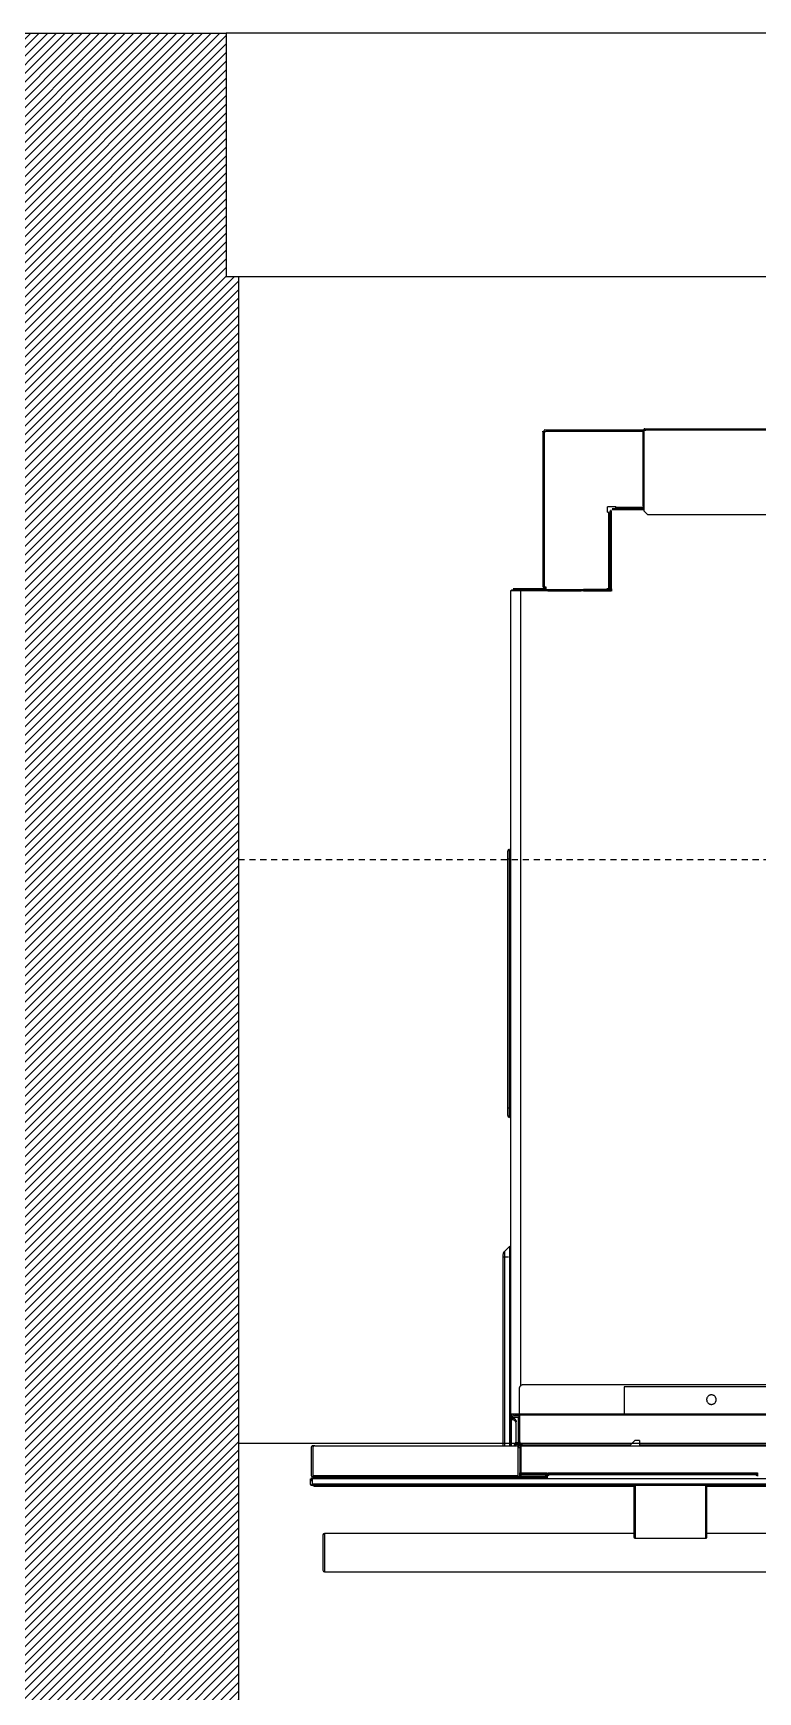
# Model space of a CAD drawing. Header units: inches. Extents: x -1 to 4116, y -71 to 1384.
# Drawn here: x 972.09 to 987, y 648.51 to 682.62 of the extents above; entities that cross this region are included whole.
import ezdxf

# ---------------------------------------------------------------- set-up
doc = ezdxf.new("R2010")
doc.units = ezdxf.units.IN
doc.header["$MEASUREMENT"] = 0
doc.linetypes.add('HIDDEN2', pattern=[0.1875, 0.125, -0.0625])
for name, color, linetype in [('A-APPL-NEWW', 1, 'Continuous'), ('A-CASE-NEW', 2, 'Continuous'), ('A-CASE-OVER', 1, 'HIDDEN2'), ('A-WALL-EXIST', 4, 'Continuous'), ('A-WALL-HTCH-F', 252, 'Continuous'), ('A-WALL-NEW', 4, 'Continuous')]:
    doc.layers.add(name, color=color, linetype=linetype)

# ---------------------------------------------------------------- blocks, each defined once
blk = doc.blocks.new('30in Wolf Speed Convection Oven')
for p, q in [((4.76, 20.85), (4.76, 20.862)), ((4.76, 20.85), (4.76, 17.661)), ((4.783, 20.85), (4.783, 20.862)), ((4.787, 20.85), (4.787, 17.661)), ((4.823, 20.85), (4.787, 20.85)), ((4.807, 20.85), (4.807, 20.862)), ((4.823, 20.89), (6.839, 20.89)), ((4.823, 20.89), (4.823, 20.862)), ((4.823, 20.862), (4.823, 20.85)), ((4.823, 20.862), (6.815, 20.862)), ((6.815, 20.874), (6.815, 19.331)), ((6.839, 20.874), (6.815, 20.874)), ((6.839, 20.874), (6.839, 20.89)), ((6.839, 20.874), (6.839, 19.331)), ((6.878, 20.874), (6.839, 20.874)), ((6.862, 20.913), (6.878, 20.913)), ((6.862, 20.874), (6.862, 20.89)), ((6.862, 20.89), (6.878, 20.89)), ((6.878, 20.913), (9.909, 20.913)), ((6.878, 20.913), (6.878, 20.89)), ((6.878, 20.89), (9.909, 20.89)), ((6.878, 20.89), (6.878, 20.874)), ((6.091, 19.209), (6.091, 19.295)), ((6.11, 19.315), (6.248, 19.315)), ((6.122, 19.189), (6.11, 19.189)), ((6.122, 17.622), (6.122, 19.189)), ((6.126, 19.189), (6.126, 18.913)), ((6.142, 19.22), (6.142, 17.61)), ((6.165, 19.22), (6.142, 19.22)), ((6.165, 19.22), (6.165, 19.244)), ((6.165, 19.22), (6.165, 17.61)), ((6.839, 19.268), (6.189, 19.268)), ((6.839, 19.244), (6.189, 19.244)), ((6.445, 19.291), (6.248, 19.291)), ((6.268, 19.291), (6.268, 19.295)), ((6.268, 19.295), (6.827, 19.295)), ((6.815, 19.291), (6.445, 19.291)), ((6.445, 19.291), (6.445, 19.268)), ((6.445, 19.268), (6.815, 19.268)), ((6.815, 19.331), (6.839, 19.331)), ((6.839, 19.331), (6.839, 19.228)), ((6.839, 19.228), (6.917, 19.15)), ((6.917, 19.15), (9.87, 19.15)), ((6.122, 18.992), (6.142, 18.992)), ((6.126, 18.913), (6.126, 17.701)), ((6.142, 18.913), (6.126, 18.913)), ((4.098, 17.579), (4.098, 0.654)), ((4.118, 17.598), (4.319, 17.598)), ((4.118, 17.598), (4.118, 17.579)), ((4.232, 17.622), (4.154, 17.622)), ((4.78, 17.622), (4.232, 17.622)), ((4.232, 17.622), (4.232, 17.598)), ((6.189, 17.579), (4.299, 17.579)), ((4.299, 17.579), (4.299, 1.228)), ((6.189, 17.598), (4.319, 17.598)), ((4.669, 17.622), (4.669, 17.622)), ((4.76, 17.661), (4.787, 17.661)), ((4.783, 17.626), (4.783, 17.661)), ((4.787, 17.661), (4.823, 17.661)), ((4.807, 17.626), (4.807, 17.661)), ((4.823, 17.661), (4.823, 17.622)), ((4.823, 17.598), (4.823, 17.622)), ((4.823, 17.622), (4.862, 17.583)), ((4.862, 17.583), (5.551, 17.583)), ((5.551, 17.579), (5.551, 17.598)), ((5.717, 17.606), (5.598, 17.606)), ((5.598, 17.583), (5.717, 17.583)), ((5.717, 17.583), (5.717, 17.606)), ((6.136, 17.606), (5.717, 17.606)), ((5.717, 17.583), (6.165, 17.583)), ((6.067, 17.606), (6.083, 17.622)), ((6.142, 17.618), (6.079, 17.618)), ((6.083, 17.622), (6.122, 17.622)), ((6.126, 17.701), (6.126, 17.622)), ((6.126, 17.701), (6.142, 17.701)), ((6.189, 17.61), (6.165, 17.61)), ((4.039, 12.067), (4.039, 12.224)), ((4.039, 6.949), (4.039, 12.067)), ((4.039, 12.067), (4.079, 12.067)), ((4.079, 12.067), (4.079, 12.264)), ((4.079, 6.949), (4.079, 12.067)), ((4.039, 6.949), (4.079, 6.949)), ((4.039, 6.791), (4.039, 6.949)), ((4.079, 6.752), (4.079, 6.949)), ((3.97, 3.994), (4.081, 4.105)), ((4.081, 3.878), (4.081, 4.105)), ((3.97, 3.878), (3.941, 3.878)), ((3.941, 3.878), (3.941, 0)), ((3.97, 3.994), (3.97, 3.878)), ((3.97, 3.878), (3.97, 0)), ((4.053, 3.878), (3.97, 3.878)), ((4.081, 0), (4.081, 3.878)), ((4.283, 0.65), (4.283, 1.181)), ((4.362, 1.26), (25.484, 1.26)), ((23.362, 1.213), (6.433, 1.213)), ((6.433, 1.213), (6.433, 0.65)), ((4.098, 0.654), (4.098, 0.535)), ((4.098, 0), (4.098, 0.535)), ((4.118, 0.625), (4.118, 0.535)), ((4.118, 0.571), (4.134, 0.571)), ((4.118, 0), (4.118, 0.535)), ((4.126, 0.622), (4.126, 0.654)), ((4.157, 0.622), (4.157, 0.654)), ((4.157, 0.622), (4.256, 0.622)), ((4.157, 0.591), (4.256, 0.591)), ((4.213, 0.063), (4.213, 0.457)), ((4.256, 0.591), (4.256, 0.551)), ((4.283, 0.591), (4.256, 0.591)), ((4.256, 0.551), (4.256, 0.039)), ((4.283, 0.551), (4.256, 0.551)), ((4.264, 0.512), (4.264, 0.138)), ((4.283, 0.512), (4.264, 0.512)), ((4.283, 0.63), (4.283, 0.65)), ((25.563, 0.65), (4.283, 0.65)), ((25.563, 0.63), (4.283, 0.63)), ((4.283, 0.63), (4.283, 0.512)), ((4.283, 0.512), (4.283, 0.138)), ((0.071, 0), (0.031, 0)), ((0.071, 0), (4.217, 0)), ((4.173, 0.024), (4.173, 0)), ((4.193, 0.024), (4.173, 0.024)), ((4.256, 0.063), (4.193, 0.063)), ((4.193, 0.063), (4.193, 0.024)), ((4.291, 0.024), (4.193, 0.024)), ((4.193, 0.024), (4.193, 0)), ((4.256, 0.039), (4.287, 0.039)), ((4.264, 0.138), (4.283, 0.138)), ((4.283, 0.138), (4.283, 0.098)), ((4.287, 0.039), (4.287, 0.078)), ((4.291, 0.012), (4.291, 0.065)), ((4.291, -0.008), (4.291, 0.012)), ((4.291, 0.012), (4.35, 0.012)), ((4.331, 0.012), (4.331, 0.027)), ((4.35, 0.012), (4.35, -0.008)), ((4.362, 0.02), (6.563, 0.02)), ((4.409, -0.008), (4.409, 0.02)), ((6.654, 0.11), (6.555, 0.012)), ((6.555, 0.012), (6.555, -0.008)), ((6.752, 0.11), (6.654, 0.11)), ((6.752, 0.11), (6.752, -0.008)), ((6.752, 0.02), (23.091, 0.02)), ((0, -0.031), (0, -0.614)), ((0.031, -0.039), (0.031, -0.614)), ((4.256, -0.614), (4.256, -0.039)), ((4.287, -0.039), (4.256, -0.039)), ((4.287, -0.039), (4.287, -0.614)), ((4.291, -0.008), (4.291, -0.555)), ((4.311, -0.008), (4.291, -0.008)), ((4.311, -0.008), (4.311, -0.555)), ((25.531, -0.008), (4.311, -0.008)), ((-0.016, -0.787), (-0.016, -0.681)), ((-0.016, -0.681), (0.016, -0.734)), ((0.016, -0.681), (0.016, -0.787)), ((29.827, -0.681), (0.016, -0.681)), ((0.028, -0.665), (0.028, -0.681)), ((0.146, -0.665), (0.028, -0.665)), ((0.03, -0.657), (0.146, -0.657)), ((0.031, -0.614), (0.031, -0.646)), ((0.031, -0.614), (4.256, -0.614)), ((4.256, -0.646), (0.031, -0.646)), ((0.146, -0.646), (0.146, -0.665)), ((0.146, -0.665), (4.791, -0.665)), ((0.146, -0.665), (0.146, -0.681)), ((4.256, -0.646), (4.256, -0.614)), ((4.791, -0.646), (4.256, -0.646)), ((4.285, -0.626), (4.291, -0.626)), ((4.291, -0.555), (4.311, -0.555)), ((4.291, -0.626), (4.291, -0.594)), ((4.311, -0.555), (4.311, -0.575)), ((4.311, -0.555), (4.843, -0.555)), ((4.311, -0.575), (4.823, -0.575)), ((4.311, -0.594), (4.311, -0.626)), ((4.823, -0.594), (4.311, -0.594)), ((4.311, -0.626), (4.85, -0.626)), ((4.791, -0.665), (4.791, -0.646)), ((4.791, -0.657), (4.85, -0.657)), ((4.831, -0.665), (4.791, -0.665)), ((4.791, -0.681), (4.791, -0.665)), ((4.813, -0.575), (4.813, -0.594)), ((4.813, -0.626), (4.813, -0.638)), ((4.85, -0.638), (4.813, -0.638)), ((4.843, -0.555), (4.823, -0.575)), ((4.823, -0.575), (4.823, -0.598)), ((4.823, -0.598), (4.843, -0.598)), ((4.831, -0.681), (4.831, -0.665)), ((4.85, -0.677), (4.831, -0.677)), ((4.843, -0.555), (4.843, -0.598)), ((4.843, -0.598), (4.862, -0.598)), ((4.862, -0.618), (4.843, -0.618)), ((4.85, -0.626), (4.85, -0.681)), ((4.862, -0.555), (9.173, -0.555)), ((4.862, -0.598), (4.862, -0.555)), ((4.882, -0.575), (9.154, -0.575)), ((4.882, -0.594), (4.882, -0.598)), ((9.154, -0.594), (4.882, -0.594)), ((4.892, -0.575), (4.892, -0.594)), ((4.902, -0.594), (4.902, -0.575)), ((4.98, -0.575), (4.98, -0.594)), ((5.65, -0.575), (5.65, -0.58)), ((5.65, -0.58), (5.65, -0.594)), ((5.738, -0.575), (5.738, -0.594)), ((5.817, -0.575), (5.817, -0.594)), ((9.173, -0.555), (9.154, -0.575)), ((9.154, -0.575), (9.154, -0.598)), ((9.154, -0.598), (9.173, -0.598)), ((9.173, -0.555), (9.173, -0.598)), ((9.173, -0.598), (9.193, -0.598)), ((9.193, -0.618), (9.173, -0.618)), ((29.827, -0.787), (0.016, -0.787)), ((29.827, -0.819), (0.016, -0.819)), ((0.059, -0.827), (6.636, -0.827)), ((6.636, -0.819), (6.636, -1.879)), ((6.659, -0.819), (6.659, -1.898)), ((8.112, -1.898), (8.112, -0.819)), ((8.136, -1.879), (8.136, -0.819)), ((8.136, -0.827), (13.204, -0.827)), ((0.24, -1.833), (0.24, -2.561)), ((6.636, -1.803), (0.27, -1.803)), ((0.27, -1.803), (0.27, -2.591)), ((6.659, -1.898), (8.112, -1.898)), ((21.715, -1.803), (8.136, -1.803)), ((0.27, -2.591), (29.58, -2.591))]:
    blk.add_line(p, q)
for centre, radius, start, end in [((4.079, 12.224), 0.0394, 90, 180), ((4.079, 6.791), 0.0394, 180, 270), ((4.039, 3.924), 0.0984, 135, 180), ((0.031, -0.614), 0.0315, 180, 270), ((4.811, -0.665), 0.0197, 0, 90), ((0.059, -0.767), 0.06, 239.5947, 270), ((0.27, -1.833), 0.0299, 90, 179.9999), ((0.27, -2.561), 0.0299, 180.0001, 270)]:
    blk.add_arc(centre, radius, start, end)
for points, knots in [([(4.787, 20.85), (4.78, 20.85), (4.773, 20.85), (4.763, 20.85), (4.76, 20.85), (4.76, 20.85)], [0, 0, 0, 0, 0.5, 0.5, 1, 1, 1, 1]), ([(4.811, 20.89), (4.81, 20.89), (4.808, 20.89), (4.804, 20.889), (4.8, 20.888), (4.796, 20.885), (4.791, 20.882), (4.788, 20.877), (4.785, 20.873), (4.784, 20.867), (4.784, 20.864), (4.783, 20.862)], [0, 0, 0, 0, 0.0801585, 0.159784, 0.2401538, 0.3698801, 0.5000943, 0.6298208, 0.7600352, 0.8798987, 1, 1, 1, 1]), ([(4.807, 20.862), (4.807, 20.863), (4.807, 20.863), (4.808, 20.864), (4.808, 20.865), (4.809, 20.866), (4.811, 20.866), (4.811, 20.866)], [0, 0, 0, 0, 0.167535, 0.330448, 0.500633, 0.74883, 1, 1, 1, 1]), ([(6.862, 20.913), (6.861, 20.913), (6.859, 20.913), (6.856, 20.913), (6.853, 20.912), (6.849, 20.91), (6.845, 20.907), (6.842, 20.903), (6.84, 20.899), (6.839, 20.894), (6.839, 20.891), (6.839, 20.89)], [0, 0, 0, 0, 0.0801404, 0.1597659, 0.240153, 0.3698387, 0.5000935, 0.6297794, 0.7600344, 0.8798785, 1, 1, 1, 1]), ([(6.091, 19.295), (6.091, 19.296), (6.091, 19.298), (6.091, 19.3), (6.092, 19.303), (6.094, 19.306), (6.096, 19.309), (6.099, 19.312), (6.103, 19.314), (6.107, 19.315), (6.109, 19.315), (6.11, 19.315)], [0, 0, 0, 0, 0.080115, 0.159741, 0.240152, 0.369781, 0.500092, 0.629721, 0.760033, 0.87985, 1, 1, 1, 1]), ([(6.11, 19.189), (6.109, 19.189), (6.108, 19.189), (6.105, 19.19), (6.102, 19.19), (6.099, 19.192), (6.096, 19.195), (6.094, 19.198), (6.092, 19.201), (6.091, 19.205), (6.091, 19.207), (6.091, 19.209)], [0, 0, 0, 0, 0.080115, 0.159741, 0.240152, 0.369781, 0.500092, 0.629721, 0.760033, 0.87985, 1, 1, 1, 1]), ([(6.248, 19.315), (6.249, 19.315), (6.251, 19.315), (6.253, 19.314), (6.256, 19.313), (6.259, 19.312), (6.262, 19.309), (6.265, 19.306), (6.266, 19.303), (6.268, 19.299), (6.268, 19.297), (6.268, 19.295)], [0, 0, 0, 0, 0.0801151, 0.1597406, 0.2401519, 0.3697806, 0.5000923, 0.6297213, 0.7600334, 0.8798503, 1, 1, 1, 1]), ([(6.839, 19.315), (6.839, 19.314), (6.838, 19.312), (6.838, 19.309), (6.837, 19.306), (6.835, 19.302), (6.832, 19.298), (6.828, 19.295), (6.824, 19.293), (6.819, 19.292), (6.816, 19.291), (6.815, 19.291)], [0, 0, 0, 0, 0.08014, 0.159766, 0.240153, 0.369839, 0.500093, 0.629779, 0.760034, 0.879879, 1, 1, 1, 1]), ([(6.815, 19.268), (6.821, 19.268), (6.829, 19.269), (6.837, 19.273), (6.839, 19.274)], [0, 0, 0, 0, 0.716122, 1, 1, 1, 1]), ([(4.299, 17.579), (4.273, 17.579), (4.247, 17.579), (4.198, 17.579), (4.176, 17.579), (4.139, 17.579), (4.124, 17.579), (4.104, 17.579), (4.098, 17.579), (4.098, 17.579)], [0, 0, 0, 0, 0.25, 0.25, 0.5, 0.5, 0.75, 0.75, 1, 1, 1, 1]), ([(4.783, 17.626), (4.783, 17.625), (4.783, 17.624), (4.782, 17.622), (4.781, 17.622), (4.78, 17.622)], [0, 0, 0, 0, 0.5, 0.5, 1, 1, 1, 1]), ([(4.78, 17.598), (4.781, 17.598), (4.783, 17.599), (4.786, 17.599), (4.79, 17.601), (4.795, 17.603), (4.799, 17.606), (4.803, 17.611), (4.805, 17.616), (4.807, 17.621), (4.807, 17.624), (4.807, 17.626)], [0, 0, 0, 0, 0.080158, 0.159784, 0.240154, 0.36988, 0.500094, 0.629821, 0.760035, 0.879899, 1, 1, 1, 1]), ([(6.142, 17.61), (6.142, 17.61), (6.144, 17.61), (6.153, 17.61), (6.159, 17.61), (6.165, 17.61)], [0, 0, 0, 0, 0.5, 0.5, 1, 1, 1, 1]), ([(3.941, 3.924), (3.941, 3.924), (3.941, 3.923), (3.941, 3.919), (3.941, 3.915), (3.941, 3.906), (3.941, 3.901), (3.941, 3.889), (3.941, 3.883), (3.941, 3.878)], [0, 0, 0, 0, 0.25, 0.25, 0.5, 0.5, 0.75, 0.75, 1, 1, 1, 1]), ([(4.283, 1.181), (4.283, 1.183), (4.284, 1.186), (4.284, 1.191), (4.285, 1.196), (4.286, 1.201), (4.287, 1.205), (4.29, 1.214), (4.296, 1.225), (4.306, 1.237), (4.319, 1.247), (4.331, 1.254), (4.343, 1.258), (4.352, 1.259), (4.359, 1.26), (4.362, 1.26)], [0, 0, 0, 0, 0.040276, 0.080243, 0.120058, 0.159883, 0.199877, 0.240199, 0.370043, 0.500057, 0.629901, 0.759916, 0.840121, 0.919721, 1, 1, 1, 1]), ([(8.327, 0.949), (8.327, 0.951), (8.327, 0.955), (8.326, 0.961), (8.325, 0.967), (8.324, 0.973), (8.322, 0.979), (8.318, 0.989), (8.311, 1.003), (8.298, 1.019), (8.283, 1.032), (8.265, 1.041), (8.247, 1.046), (8.228, 1.048), (8.21, 1.046), (8.191, 1.041), (8.174, 1.032), (8.158, 1.019), (8.145, 1.003), (8.137, 0.988), (8.133, 0.973), (8.13, 0.961), (8.13, 0.953), (8.13, 0.949)], [0, 0, 0, 0, 0.020146, 0.040135, 0.060049, 0.079966, 0.099967, 0.120131, 0.185078, 0.250093, 0.31504, 0.380056, 0.440009, 0.500029, 0.559982, 0.620002, 0.684949, 0.749964, 0.814912, 0.879927, 0.920044, 0.959854, 1, 1, 1, 1]), ([(8.13, 0.949), (8.13, 0.947), (8.13, 0.943), (8.131, 0.936), (8.132, 0.93), (8.133, 0.924), (8.135, 0.918), (8.138, 0.908), (8.145, 0.894), (8.158, 0.879), (8.174, 0.866), (8.191, 0.857), (8.21, 0.852), (8.228, 0.85), (8.247, 0.852), (8.265, 0.857), (8.283, 0.866), (8.298, 0.879), (8.311, 0.894), (8.319, 0.91), (8.324, 0.924), (8.326, 0.936), (8.327, 0.945), (8.327, 0.949)], [0, 0, 0, 0, 0.020146, 0.040135, 0.060049, 0.079966, 0.099967, 0.120131, 0.185078, 0.250093, 0.31504, 0.380056, 0.440009, 0.500029, 0.559982, 0.620002, 0.684949, 0.749964, 0.814912, 0.879927, 0.920044, 0.959854, 1, 1, 1, 1]), ([(4.098, 0.654), (4.098, 0.654), (4.104, 0.654), (4.124, 0.654), (4.139, 0.654), (4.176, 0.654), (4.198, 0.654), (4.247, 0.654), (4.273, 0.654), (4.299, 0.654)], [0, 0, 0, 0, 0.25, 0.25, 0.5, 0.5, 0.75, 0.75, 1, 1, 1, 1]), ([(4.126, 0.622), (4.126, 0.621), (4.126, 0.619), (4.126, 0.616), (4.127, 0.613), (4.129, 0.609), (4.131, 0.605), (4.135, 0.6), (4.14, 0.596), (4.146, 0.593), (4.152, 0.591), (4.155, 0.591), (4.157, 0.591)], [0, 0, 0, 0, 0.060243, 0.119999, 0.179808, 0.240207, 0.369955, 0.500129, 0.629877, 0.760052, 0.879922, 1, 1, 1, 1]), ([(4.134, 0.571), (4.136, 0.571), (4.139, 0.571), (4.144, 0.57), (4.149, 0.57), (4.153, 0.568), (4.158, 0.567), (4.166, 0.564), (4.177, 0.558), (4.19, 0.548), (4.2, 0.536), (4.207, 0.523), (4.21, 0.512), (4.212, 0.502), (4.212, 0.495), (4.213, 0.492)], [0, 0, 0, 0, 0.0402761, 0.0802426, 0.1200582, 0.159883, 0.1998773, 0.2401994, 0.3700431, 0.5000574, 0.6299012, 0.7599156, 0.8401208, 0.919721, 1, 1, 1, 1]), ([(4.213, 0.457), (4.213, 0.458), (4.213, 0.462), (4.212, 0.467), (4.211, 0.471), (4.21, 0.476), (4.209, 0.481), (4.206, 0.489), (4.2, 0.5), (4.19, 0.513), (4.177, 0.523), (4.165, 0.529), (4.153, 0.533), (4.144, 0.535), (4.137, 0.535), (4.134, 0.535)], [0, 0, 0, 0, 0.0402761, 0.0802426, 0.1200582, 0.159883, 0.1998773, 0.2401994, 0.3700431, 0.5000574, 0.6299012, 0.7599156, 0.8401208, 0.919721, 1, 1, 1, 1]), ([(4.283, 0.63), (4.281, 0.63), (4.266, 0.63), (4.243, 0.63), (4.215, 0.63), (4.188, 0.63), (4.184, 0.63), (4.181, 0.63)], [0, 0, 0, 0, 0.031655, 0.233467, 0.435279, 0.632897, 1, 1, 1, 1]), ([(4.283, 0.605), (4.283, 0.606), (4.282, 0.609), (4.278, 0.613), (4.273, 0.617), (4.266, 0.621), (4.26, 0.622), (4.256, 0.622)], [0, 0, 0, 0, 0.078804, 0.269463, 0.459497, 0.650156, 1, 1, 1, 1]), ([(0.031, 0), (0.031, 0), (0.029, 0), (0.026, -0.001), (0.023, -0.001), (0.019, -0.003), (0.014, -0.005), (0.009, -0.009), (0.005, -0.014), (0.002, -0.02), (0, -0.026), (0, -0.03), (0, -0.031)], [0, 0, 0, 0, 0.060243, 0.119999, 0.179808, 0.240207, 0.369955, 0.500129, 0.629877, 0.760052, 0.879922, 1, 1, 1, 1]), ([(0.071, 0), (0.07, 0), (0.067, 0), (0.063, -0.001), (0.06, -0.002), (0.055, -0.003), (0.049, -0.006), (0.043, -0.011), (0.038, -0.018), (0.034, -0.025), (0.032, -0.032), (0.032, -0.037), (0.031, -0.039)], [0, 0, 0, 0, 0.060259, 0.120021, 0.179824, 0.240208, 0.369998, 0.50013, 0.629921, 0.760053, 0.879943, 1, 1, 1, 1]), ([(4.256, -0.039), (4.256, -0.038), (4.256, -0.036), (4.255, -0.032), (4.254, -0.028), (4.253, -0.024), (4.25, -0.018), (4.245, -0.011), (4.238, -0.006), (4.231, -0.003), (4.224, 0), (4.219, 0), (4.217, 0)], [0, 0, 0, 0, 0.060259, 0.1200207, 0.1798243, 0.2402078, 0.3699983, 0.5001303, 0.629921, 0.7600531, 0.8799433, 1, 1, 1, 1]), ([(4.256, 0.039), (4.256, 0.038), (4.256, 0.036), (4.256, 0.032), (4.256, 0.028), (4.256, 0.024), (4.256, 0.018), (4.256, 0.011), (4.256, 0.006), (4.256, 0.003), (4.256, 0), (4.256, 0), (4.256, 0)], [0, 0, 0, 0, 0.060259, 0.120021, 0.179824, 0.240208, 0.369998, 0.50013, 0.629921, 0.760053, 0.879943, 1, 1, 1, 1]), ([(4.256, 0), (4.256, 0), (4.256, 0), (4.256, -0.001), (4.256, -0.002), (4.256, -0.003), (4.256, -0.006), (4.256, -0.011), (4.256, -0.018), (4.256, -0.025), (4.256, -0.032), (4.256, -0.037), (4.256, -0.039)], [0, 0, 0, 0, 0.060259, 0.120021, 0.179824, 0.240208, 0.369998, 0.50013, 0.629921, 0.760053, 0.879943, 1, 1, 1, 1]), ([(4.283, 0.098), (4.283, 0.097), (4.284, 0.093), (4.284, 0.089), (4.285, 0.084), (4.286, 0.079), (4.287, 0.074), (4.29, 0.066), (4.296, 0.055), (4.306, 0.042), (4.319, 0.032), (4.331, 0.026), (4.343, 0.022), (4.352, 0.02), (4.359, 0.02), (4.362, 0.02)], [0, 0, 0, 0, 0.040276, 0.080243, 0.120058, 0.159883, 0.199877, 0.240199, 0.370043, 0.500057, 0.629901, 0.759916, 0.840121, 0.919721, 1, 1, 1, 1]), ([(4.287, 0.039), (4.287, 0.038), (4.287, 0.036), (4.287, 0.032), (4.287, 0.028), (4.287, 0.024), (4.287, 0.018), (4.287, 0.011), (4.287, 0.006), (4.287, 0.003), (4.287, 0), (4.287, 0), (4.287, 0)], [0, 0, 0, 0, 0.060259, 0.120021, 0.179824, 0.240208, 0.369998, 0.50013, 0.629921, 0.760053, 0.879943, 1, 1, 1, 1]), ([(4.287, 0), (4.287, 0), (4.287, 0), (4.287, -0.001), (4.287, -0.002), (4.287, -0.003), (4.287, -0.006), (4.287, -0.011), (4.287, -0.018), (4.287, -0.025), (4.287, -0.032), (4.287, -0.037), (4.287, -0.039)], [0, 0, 0, 0, 0.060259, 0.120021, 0.179824, 0.240208, 0.369998, 0.50013, 0.629921, 0.760053, 0.879943, 1, 1, 1, 1]), ([(-0.001, -0.657), (-0.001, -0.658), (-0.001, -0.659), (-0.001, -0.667), (-0.001, -0.675), (-0.001, -0.685), (-0.001, -0.695), (-0.001, -0.703), (-0.001, -0.706)], [0, 0, 0, 0, 0.27907, 0.430784, 0.582749, 0.734463, 0.886428, 1, 1, 1, 1]), ([(4.256, -0.646), (4.257, -0.646), (4.259, -0.646), (4.262, -0.645), (4.265, -0.644), (4.269, -0.643), (4.273, -0.641), (4.278, -0.637), (4.282, -0.632), (4.285, -0.626), (4.287, -0.62), (4.287, -0.616), (4.287, -0.614)], [0, 0, 0, 0, 0.060243, 0.119999, 0.179808, 0.240207, 0.369955, 0.500129, 0.629877, 0.760052, 0.879922, 1, 1, 1, 1]), ([(4.291, -0.594), (4.291, -0.593), (4.291, -0.591), (4.291, -0.587), (4.291, -0.583), (4.291, -0.579), (4.291, -0.573), (4.291, -0.566), (4.291, -0.561), (4.291, -0.558), (4.291, -0.556), (4.291, -0.555), (4.291, -0.555)], [0, 0, 0, 0, 0.0601973, 0.1199386, 0.1797623, 0.2402044, 0.369835, 0.5001271, 0.6297596, 0.7600501, 0.8798635, 1, 1, 1, 1]), ([(4.764, -0.575), (4.764, -0.575), (4.764, -0.583), (4.764, -0.589), (4.764, -0.594)], [0, 0, 0, 0, 0.036848, 1, 1, 1, 1]), ([(4.764, -0.626), (4.764, -0.628), (4.764, -0.637), (4.764, -0.637), (4.764, -0.638)], [0, 0, 0, 0, 0.1947124, 1, 1, 1, 1]), ([(4.811, -0.646), (4.811, -0.646), (4.811, -0.646), (4.81, -0.646), (4.81, -0.646), (4.808, -0.646), (4.805, -0.646), (4.802, -0.646), (4.799, -0.646), (4.795, -0.646), (4.793, -0.646), (4.791, -0.646)], [0, 0, 0, 0, 0.079533, 0.159159, 0.240127, 0.368384, 0.500064, 0.628175, 0.760003, 0.879068, 1, 1, 1, 1]), ([(4.843, -0.618), (4.842, -0.618), (4.84, -0.618), (4.838, -0.618), (4.835, -0.617), (4.832, -0.615), (4.829, -0.612), (4.826, -0.609), (4.824, -0.606), (4.823, -0.602), (4.823, -0.6), (4.823, -0.598)], [0, 0, 0, 0, 0.080115, 0.159741, 0.240152, 0.369781, 0.500092, 0.629721, 0.760033, 0.87985, 1, 1, 1, 1]), ([(4.843, -0.598), (4.843, -0.602), (4.843, -0.611), (4.843, -0.616), (4.843, -0.618)], [0, 0, 0, 0, 0.440258, 1, 1, 1, 1]), ([(4.843, -0.626), (4.843, -0.628), (4.843, -0.637), (4.843, -0.637), (4.843, -0.638)], [0, 0, 0, 0, 0.194712, 1, 1, 1, 1]), ([(4.862, -0.555), (4.863, -0.556), (4.865, -0.558), (4.867, -0.56), (4.87, -0.563), (4.873, -0.566), (4.876, -0.569), (4.879, -0.572), (4.88, -0.573), (4.882, -0.575), (4.882, -0.575), (4.882, -0.575)], [0, 0, 0, 0, 0.1132666, 0.2053358, 0.2762101, 0.4262755, 0.5544345, 0.6807935, 0.7955228, 0.9009356, 1, 1, 1, 1]), ([(4.882, -0.598), (4.882, -0.599), (4.882, -0.601), (4.881, -0.603), (4.88, -0.606), (4.879, -0.609), (4.876, -0.612), (4.873, -0.615), (4.87, -0.617), (4.866, -0.618), (4.863, -0.618), (4.862, -0.618)], [0, 0, 0, 0, 0.080115, 0.159741, 0.240152, 0.369781, 0.500092, 0.629721, 0.760033, 0.87985, 1, 1, 1, 1]), ([(5.787, -0.575), (5.787, -0.575), (5.787, -0.583), (5.787, -0.589), (5.787, -0.594)], [0, 0, 0, 0, 0.036848, 1, 1, 1, 1]), ([(5.866, -0.575), (5.866, -0.575), (5.866, -0.583), (5.866, -0.589), (5.866, -0.594)], [0, 0, 0, 0, 0.036848, 1, 1, 1, 1]), ([(9.173, -0.618), (9.172, -0.618), (9.171, -0.618), (9.168, -0.618), (9.165, -0.617), (9.162, -0.615), (9.159, -0.612), (9.157, -0.609), (9.155, -0.606), (9.154, -0.602), (9.154, -0.6), (9.154, -0.598)], [0, 0, 0, 0, 0.080115, 0.159741, 0.240152, 0.369781, 0.500092, 0.629721, 0.760033, 0.87985, 1, 1, 1, 1]), ([(0.016, -0.819), (0.015, -0.819), (0.013, -0.819), (0.01, -0.818), (0.007, -0.818), (0.003, -0.816), (-0.002, -0.814), (-0.007, -0.81), (-0.011, -0.805), (-0.014, -0.799), (-0.015, -0.793), (-0.016, -0.789), (-0.016, -0.787)], [0, 0, 0, 0, 0.060243, 0.1199994, 0.1798082, 0.2402069, 0.3699548, 0.5001294, 0.6298775, 0.7600523, 0.8799221, 1, 1, 1, 1]), ([(0.016, -0.819), (0.016, -0.819), (0.016, -0.816), (0.016, -0.804), (0.016, -0.796), (0.016, -0.787)], [0, 0, 0, 0, 0.5, 0.5, 1, 1, 1, 1]), ([(6.636, -1.879), (6.636, -1.88), (6.636, -1.881), (6.636, -1.883), (6.637, -1.886), (6.639, -1.888), (6.642, -1.891), (6.645, -1.894), (6.649, -1.896), (6.654, -1.897), (6.658, -1.898), (6.659, -1.898)], [0, 0, 0, 0, 0.083042, 0.1662, 0.249474, 0.376816, 0.498484, 0.631245, 0.748828, 0.87791, 1, 1, 1, 1]), ([(8.112, -1.898), (8.113, -1.898), (8.115, -1.898), (8.117, -1.897), (8.12, -1.897), (8.123, -1.896), (8.126, -1.894), (8.13, -1.891), (8.132, -1.888), (8.134, -1.885), (8.136, -1.882), (8.136, -1.88), (8.136, -1.879)], [0, 0, 0, 0, 0.060252, 0.121759, 0.185007, 0.25044, 0.367764, 0.50027, 0.614801, 0.749639, 0.874429, 1, 1, 1, 1])]:
    blk.add_open_spline(points, degree=3, knots=knots)

msp = doc.modelspace()

# ---------------------------------------------------------------- hatches: boundary and pattern name
at = {"layer": 'A-WALL-HTCH-F'}
h = msp.add_hatch(dxfattribs=at)
h.set_pattern_fill('ANSI31', color=256)
h.set_pattern_definition([(45, (344.39756, 69.81976), (-0.088388348, 0.088388348), [])])
h.paths.add_polyline_path([(868.06377117, 1221.86544828), (844.06377117, 1221.86544828), (844.06377117, 1197.86544828), (868.06377117, 1197.86544828)])
h.paths.add_polyline_path([(864.56377117, 1201.36544828), (847.56377117, 1201.36544828), (847.56377117, 1218.36544828), (864.56377117, 1218.36544828)], flags=16)
h.paths.add_polyline_path([(1028.06377117, 1221.86544828), (1004.06377117, 1221.86544828), (1004.06377117, 1197.86544828), (1028.06377117, 1197.86544828)])
h.paths.add_polyline_path([(1007.56377117, 1218.36544828), (1024.56377117, 1218.36544828), (1024.56377117, 1201.36544828), (1007.56377117, 1201.36544828)], flags=16)
h.paths.add_polyline_path([(1188.06377117, 1221.86544828), (1164.06377117, 1221.86544828), (1164.06377117, 1197.86544828), (1188.06377117, 1197.86544828)])
h.paths.add_polyline_path([(1167.56377117, 1218.36544828), (1184.56377117, 1218.36544828), (1184.56377117, 1201.36544828), (1167.56377117, 1201.36544828)], flags=16)
h.paths.add_polyline_path([(1044.06377117, 273.86544828), (1020.06377117, 273.86544828), (1020.06377117, 249.86544828), (1044.06377117, 249.86544828)])
h.paths.add_polyline_path([(1040.56377117, 253.36544828), (1023.56377117, 253.36544828), (1023.56377117, 270.36544828), (1040.56377117, 270.36544828)], flags=16)
h.paths.add_polyline_path([(1163.31377117, 273.86544828), (1152.06377117, 273.86544828), (1152.06377117, 249.86544828), (1163.31377117, 249.86544828), (1163.31377117, 253.36544828), (1155.56377117, 253.36544828), (1155.56377117, 270.36544828), (1163.31377117, 270.36544828)])
h.paths.add_polyline_path([(856.06377117, 326.11544828), (836.31377117, 326.11544828), (836.31377117, 350.07893897), (831.31377117, 350.07893897), (831.31377117, 321.11544828), (856.06377117, 321.11544828)])
h.paths.add_polyline_path([(908.06377117, 326.11544828), (904.06377117, 326.11544828), (904.06377117, 321.11544828), (908.06377117, 321.11544828)])
h.paths.add_polyline_path([(960.06377117, 326.11544828), (956.06377117, 326.11544828), (956.06377117, 321.11544828), (960.06377117, 321.11544828)])
h.paths.add_polyline_path([(836.31377117, 460.1519576), (831.31377117, 460.1519576), (831.31377117, 374.07893897), (836.31377117, 374.07893897)])
h.paths.add_polyline_path([(1212.56377117, 504.36544828), (1167.56377117, 504.36544828), (1167.56377117, 504.86544828), (1164.06377117, 504.86544828), (1164.06377117, 501.36544828), (1166.06377117, 501.36544828), (1166.06377117, 503.63852295), (1167.56377117, 503.63852295), (1167.56377117, 501.36544828), (1204.56377117, 501.36544828), (1204.56377117, 500.86544828), (1208.06377117, 500.86544828), (1208.06377117, 501.36544828), (1212.56377117, 501.36544828)], flags=17)
h.paths.add_polyline_path([(1212.56377117, 504.86544828), (1204.56377117, 504.86544828), (1186.06377117, 504.86544828), (1186.06377117, 504.36544828), (1212.56377117, 504.36544828)], flags=16)
edge = h.paths.add_edge_path(flags=17)
edge.add_line((1212.56488726, 505.11544828), (1186.06377117, 505.11544828))
edge.add_line((1186.06377117, 505.11544828), (1186.06377117, 504.86544828))
edge.add_line((1186.06377117, 504.86544828), (1204.56377117, 504.86544828))
edge.add_line((1204.56377117, 504.86544828), (1212.56377117, 504.86544828))
edge.add_arc((1240.56377117, 504.86544828), 28, 179.488423743, 180, ccw=False)
h.paths.add_polyline_path([(1172.56377117, 681.86544828), (1167.56377117, 681.86544828), (1167.56377117, 704.36544828), (1172.56377117, 704.36544828)], flags=16)
h.paths.add_polyline_path([(1208.06377117, 500.86544828), (1204.56377117, 500.86544828), (1204.56377117, 500.11544828), (1208.06377117, 500.11544828)], flags=17)
h.paths.add_polyline_path([(1172.81377117, 495.86544828), (1172.06377117, 495.86544828), (1172.06377117, 486.86544828), (1172.81377117, 486.86544828)], flags=17)
h.paths.add_polyline_path([(1172.81377117, 500.11544828), (1204.56377117, 500.11544828), (1204.56377117, 500.86544828), (1172.06377117, 500.86544828), (1172.06377117, 495.86544828), (1172.81377117, 495.86544828)], flags=16)
h.paths.add_polyline_path([(1172.06377117, 486.86544828), (1167.56377117, 486.86544828), (1167.56377117, 478.86544828), (1172.06377117, 478.86544828)], flags=17)
h.paths.add_polyline_path([(1172.81377117, 486.86544828), (1172.06377117, 486.86544828), (1172.06377117, 482.86544828), (1172.81377117, 482.86544828)], flags=17)
h.paths.add_polyline_path([(1172.81377117, 482.86544828), (1172.06377117, 482.86544828), (1172.06377117, 478.86544828), (1172.81377117, 478.86544828)], flags=17)
h.paths.add_polyline_path([(1167.56377117, 501.36544828), (1166.06377117, 501.36544828), (1166.06377117, 478.86544828), (1167.56377117, 478.86544828)], flags=17)
h.paths.add_polyline_path([(1166.06377117, 486.86544828), (1164.06377117, 486.86544828), (1164.06377117, 478.86544828), (1166.06377117, 478.86544828)], flags=17)
h.paths.add_polyline_path([(1164.06377117, 504.36544828), (1163.31377117, 504.36544828), (1163.31377117, 478.86544828), (1164.06377117, 478.86544828)], flags=17)
h.paths.add_polyline_path([(1166.06377117, 495.86544828), (1164.06377117, 495.86544828), (1164.06377117, 486.86544828), (1166.06377117, 486.86544828)], flags=17)
h.paths.add_polyline_path([(1166.06377117, 501.36544828), (1164.06377117, 501.36544828), (1164.06377117, 495.86544828), (1166.06377117, 495.86544828)], flags=17)
h.paths.add_polyline_path([(1172.06377117, 500.86544828), (1204.56377117, 500.86544828), (1204.56377117, 501.36544828), (1167.56377117, 501.36544828), (1167.56377117, 495.86544828), (1172.06377117, 495.86544828)], flags=17)
h.paths.add_polyline_path([(1172.06377117, 495.86544828), (1167.56377117, 495.86544828), (1167.56377117, 486.86544828), (1172.06377117, 486.86544828)], flags=17)
h.paths.add_polyline_path([(1167.56377117, 503.63852295), (1166.06377117, 503.63852295), (1166.06377117, 501.36544828), (1167.56377117, 501.36544828)], flags=16)
h.paths.add_polyline_path([(1168.31377117, 554.11544828), (1190.31377117, 554.11544828), (1190.31377117, 580.36544828), (1185.31377117, 580.36544828), (1185.31377117, 559.11544828), (1163.31377117, 559.11544828), (1163.31377117, 506.36544828), (1164.06377117, 506.36544828), (1164.06377117, 504.86544828), (1175.06377117, 504.86544828), (1175.06377117, 505.11544828), (1168.31377117, 505.11544828)], flags=17)
h.paths.add_polyline_path([(1164.06377117, 504.86544828), (1164.06377117, 506.36544828), (1163.31377117, 506.36544828), (1163.31377117, 504.36544828), (1164.06377117, 504.36544828)], flags=17)
h.paths.add_polyline_path([(1175.06377117, 504.86544828), (1167.56377117, 504.86544828), (1167.56377117, 504.36544828), (1175.06377117, 504.36544828)], flags=16)
h.paths.add_polyline_path([(1186.06377117, 504.86544828), (1175.06377117, 504.86544828), (1175.06377117, 504.36544828), (1186.06377117, 504.36544828)], flags=16)
h.paths.add_polyline_path([(1186.06377117, 505.11544828), (1175.06377117, 505.11544828), (1175.06377117, 504.86544828), (1186.06377117, 504.86544828)], flags=16)
h.paths.add_polyline_path([(1168.31377117, 418.1169859), (1168.31377117, 444.36544828), (1172.81914228, 444.36544828), (1172.81914228, 423.11544828), (1209.06377117, 423.11544828), (1209.06377117, 418.1169859)])
h.paths.add_polyline_path([(1253.06914228, 423.1169859), (1241.06377117, 423.1169859), (1241.06377117, 418.11544828), (1253.06914228, 418.11544828)])
h.paths.add_polyline_path([(1244.31377117, 398.11544828), (1249.31377117, 398.11544828), (1249.31377117, 394.1169859), (1288.81377117, 394.1169859), (1288.81377117, 398.11544828), (1293.81913633, 398.11536314), (1293.82618755, 360.6163898), (1288.8191421, 360.6163898), (1288.8191421, 389.1169859), (1244.31377117, 389.1169859)])
h.paths.add_polyline_path([(1288.81914228, 436.11544828), (1288.81914228, 423.1169859), (1285.06914228, 423.1169859), (1285.06914228, 418.1169859), (1288.81377117, 418.1169859), (1288.81377117, 403.11544828), (1293.81914228, 403.11544816), (1293.81914109, 436.11544828)])
h.paths.add_polyline_path([(1288.81914228, 441.11544828), (1288.81914228, 445.61544828), (1293.81377117, 445.61544828), (1293.81377117, 441.11544828)])
h.paths.add_polyline_path([(1336.31377117, 441.11544828), (1368.31377117, 441.11544828), (1368.31377117, 436.11544828), (1365.81377117, 436.11544828), (1365.81377117, 398.11544828), (1357.31377117, 398.11544828), (1357.31377117, 403.11544828), (1360.81377117, 403.11544828), (1360.81377117, 436.11544828), (1336.31377117, 436.11544828)])
h.paths.add_polyline_path([(1168.31377099, 325.11792741), (1288.8191421, 325.11792741), (1288.8191421, 328.6163898), (1293.81795388, 328.61630476), (1293.81795388, 319.11792741), (1168.31377099, 319.11792741)])
h.paths.add_polyline_path([(1483.81377117, 460.36544828), (1488.81377117, 460.36544828), (1488.81377117, 470.61544828), (1483.81377117, 470.61544828)])
h.paths.add_polyline_path([(1483.81377117, 561.61544828), (1488.81377117, 561.61544828), (1488.81377117, 603.61544828), (1483.81377117, 603.61544828), (1483.81377117, 577.11544828), (1315.81377117, 577.11544828), (1315.81377117, 677.61544828), (1310.81377117, 677.61544828), (1310.81377117, 571.11544828), (1307.56377117, 571.11544828), (1307.56377117, 566.11544828), (1315.81377117, 566.11544828), (1315.81377117, 572.11544828), (1483.81377117, 572.11544828), (1483.81377117, 561.61544828), (1488.81377117, 561.61544828)])
h.paths.add_polyline_path([(1308.81377116, 682.61544828), (1308.81377116, 708.61544828), (1370.56377117, 708.61544828), (1370.56377117, 707.36544828), (1339.56377117, 707.36544828), (1339.56377117, 704.86544828), (1370.56377117, 704.86544828), (1370.56377117, 703.61544828), (1315.81377117, 703.61544828), (1315.81377117, 682.61544828), (1311.56377117, 682.61544828), (1311.56377117, 702.11544828), (1311.56377117, 682.61544828)])
h.paths.add_polyline_path([(1483.81377117, 734.36544828), (1483.81377117, 708.61544828), (1429.06377117, 708.61544828), (1429.06377117, 707.36544828), (1459.31377117, 707.36544828), (1459.31377117, 704.86544828), (1429.06377117, 704.86544828), (1429.06377117, 703.61544828), (1483.81377117, 703.61544828), (1483.81377117, 681.86544828), (1488.81377117, 681.86544828), (1488.81377117, 734.36544828)])
h.paths.add_polyline_path([(1483.81377117, 830.36544828), (1483.81377117, 782.36544828), (1488.81377117, 782.36544828), (1488.81377117, 811.61544828), (1506.81377117, 811.61544828), (1506.81377117, 897.11544828), (1488.81377117, 897.11544828), (1488.81377117, 926.36544828), (1483.81377117, 926.36544828), (1483.81377117, 878.36544828), (1488.06377117, 878.36544828), (1488.06377117, 892.86544828), (1502.56377117, 892.86544828), (1502.56377117, 815.86544828), (1488.06377117, 815.86544828), (1488.06377117, 830.36544828)])
h.paths.add_polyline_path([(1398.06377117, 1001.61544828), (1398.06377117, 1006.61544828), (1488.81377117, 1006.61544828), (1488.81377117, 974.36544828), (1483.81377117, 974.36544828), (1483.81377117, 1001.61544828), (1414.06377117, 1001.61544828)])
h.paths.add_polyline_path([(1172.06377117, 1006.61544828), (1254.06377117, 1006.61544828), (1254.06377117, 1001.61544828), (1172.06377117, 1001.61544828)])
h.paths.add_polyline_path([(1012.06377117, 1006.61544828), (1028.06377117, 1006.61544828), (1028.06377117, 1001.61544828), (1012.06377117, 1001.61544828)])
h.paths.add_polyline_path([(868.06377117, 1006.61544828), (868.06377117, 1001.61544828), (836.31377117, 1001.61544828), (836.31377117, 915.86544828), (831.31377117, 915.86544828), (831.31377117, 1006.61544828)])
h.paths.add_polyline_path([(831.31377117, 879.86544828), (836.31377117, 879.86544828), (836.31377117, 804.36544828), (831.31377117, 804.36544828)])
h.paths.add_polyline_path([(831.31377117, 768.36544828), (831.31377117, 671.36544828), (836.31377117, 671.36544828), (836.31377117, 677.61544828), (867.56377117, 677.61544828), (867.56377117, 678.86544828), (835.31377117, 678.86544828), (835.31377117, 681.36544828), (867.56377117, 681.36544828), (867.56377117, 682.61544828), (836.31377117, 682.61544828), (836.31377117, 768.36544828)])
h.paths.add_polyline_path([(899.56377117, 682.61544828), (976.06377117, 682.61544828), (976.06377117, 677.61544828), (976.31377117, 677.61544828), (976.31377117, 647.36544828), (971.31377117, 647.36544828), (971.31377117, 677.61544828), (899.56377117, 677.61544828)])
h.paths.add_polyline_path([(1027.81377117, 508.11544828), (1027.81377117, 443.11544828), (1032.81377117, 443.11544828), (1032.81377117, 669.11544828), (1038.81377117, 669.11544828), (1038.81377117, 677.61544828), (1034.56377117, 677.61544828), (1034.56377117, 673.36544828), (1032.06377117, 673.36544828), (1032.06377117, 677.61544828), (1027.81377117, 677.61544828), (1027.81377117, 577.11544828), (976.31377117, 577.11544828), (976.31377117, 605.36544828), (971.31377117, 605.36544828), (971.31377117, 577.11544828), (836.31377117, 577.11544828), (836.31377117, 639.36544828), (831.31377117, 639.36544828), (831.31377117, 560.61544828), (836.31377117, 560.61544828), (836.31377117, 572.11544828), (911.31377117, 572.11544828), (911.31377117, 544.11544828), (912.56377117, 544.11544828), (912.56377117, 573.11544828), (915.06377117, 573.11544828), (915.06377117, 544.11544828), (916.31377117, 544.11544828), (916.31377117, 572.11544828), (958.31377117, 572.11544828), (958.31377117, 513.11544828), (955.06377117, 513.11544828), (955.06377117, 508.11544828), (966.56377117, 508.11544828), (966.56377117, 513.11544828), (963.31377117, 513.11544828), (963.31377117, 572.11544828), (1027.81377117, 572.11544828), (1027.81377117, 513.11544828), (996.56377117, 513.11544828), (996.56377117, 508.11544828)])
h.paths.add_polyline_path([(916.31377117, 513.11544828), (925.06377117, 513.11544828), (925.06377117, 508.11544828), (836.31377117, 508.11544828), (836.31377117, 484.1519576), (831.31377117, 484.1519576), (831.31377117, 524.61544828), (836.31377117, 524.61544828), (836.31377117, 513.11544828), (911.31377117, 513.11544828), (911.31377117, 516.11544828), (916.31377117, 516.11544828)], flags=17)
h.paths.add_polyline_path([(1027.81377117, 326.11544828), (1027.81377117, 345.86544828), (1032.81377117, 345.86544828), (1032.81377117, 350.11544828), (1074.06377117, 350.11544828), (1074.06377117, 345.11544828), (1032.81377117, 345.11544828), (1032.81377117, 321.11544828), (1008.06377117, 321.11544828), (1008.06377117, 326.11544828)])
h.paths.add_polyline_path([(1122.06377117, 350.11544828), (1163.31377117, 350.11544828), (1163.31377117, 345.11544828), (1122.06377117, 345.11544828)])
h.paths.add_polyline_path([(1032.81377117, 682.61544828), (1032.81377117, 708.61544828), (1019.31377117, 708.61544828), (1019.31377117, 682.61544828), (1023.56377117, 682.61544828), (1023.56377117, 703.61544828), (1028.56377117, 703.61544828), (1028.56377117, 682.61544828)])
h.paths.add_polyline_path([(1027.81377119, 383.11544828), (1032.81377117, 383.11544828), (1032.81377117, 353.36544828), (1027.81377119, 353.36544828)])
h.paths.add_polyline_path([(1164.06377117, 673.36544828), (1161.56377117, 673.36544828), (1161.56377117, 678.36544828), (1164.06377117, 678.36544828)], flags=16)
edge = h.paths.add_edge_path()
edge.add_line((1293.81377117, 505.11544828), (1272.81377117, 505.11544828))
edge.add_line((1272.81377117, 505.11544828), (1272.81377117, 511.61544828))
edge.add_line((1272.81377117, 511.61544828), (1267.81377117, 511.61544828))
edge.add_line((1267.81377117, 511.61544828), (1267.81377117, 505.11544828))
edge.add_line((1267.81377117, 505.11544828), (1244.31377117, 505.11544828))
edge.add_line((1244.31377117, 505.11544828), (1244.31377117, 566.11544828))
edge.add_line((1244.31377117, 566.11544828), (1267.81377117, 566.11544828))
edge.add_line((1267.81377117, 566.11544828), (1267.81377117, 559.61544828))
edge.add_line((1267.81377117, 559.61544828), (1272.81377117, 559.61544828))
edge.add_line((1272.81377117, 559.61544828), (1272.81377117, 566.11544828))
edge.add_line((1272.81377117, 566.11544828), (1277.56377117, 566.11544828))
edge.add_line((1277.56377117, 566.11544828), (1277.56377117, 571.11544828))
edge.add_line((1277.56377117, 571.11544828), (1244.31377117, 571.11544828))
edge.add_line((1244.31377117, 571.11544828), (1244.31377117, 677.61544828))
edge.add_line((1244.31377117, 677.61544828), (1243.06377117, 677.61544828))
edge.add_line((1243.06377117, 677.61544828), (1243.06377117, 682.61544828))
edge.add_line((1243.06377117, 682.61544828), (1176.81377117, 682.61544828))
edge.add_line((1176.81377117, 682.61544828), (1176.81377117, 708.61544828))
edge.add_line((1176.81377117, 708.61544828), (1163.31377117, 708.61544828))
edge.add_line((1163.31377117, 708.61544828), (1163.31377117, 682.61544828))
edge.add_line((1163.31377117, 682.61544828), (1157.31377117, 682.61544828))
edge.add_line((1157.31377117, 682.61544828), (1157.31377117, 669.11544828))
edge.add_line((1157.31377117, 669.11544828), (1163.31377117, 669.11544828))
edge.add_line((1163.31377117, 669.11544828), (1163.31377117, 665.86544828))
edge.add_line((1163.31377117, 665.86544828), (1168.31377117, 665.86544828))
edge.add_line((1168.31377117, 665.86544828), (1168.31377117, 677.61544828))
edge.add_line((1168.31377117, 677.61544828), (1239.31377117, 677.61544828))
edge.add_line((1239.31377117, 677.61544828), (1239.31377117, 618.61544828))
edge.add_line((1239.31377117, 618.61544828), (1190.31377117, 618.61544828))
edge.add_line((1190.31377117, 618.61544828), (1190.31377117, 628.61544828))
edge.add_line((1190.31377117, 628.61544828), (1168.31377117, 628.61544828))
edge.add_line((1168.31377117, 628.61544828), (1168.31377117, 635.86544828))
edge.add_line((1168.31377117, 635.86544828), (1163.31377117, 635.86544828))
edge.add_line((1163.31377117, 635.86544828), (1163.31377117, 623.61544828))
edge.add_line((1163.31377117, 623.61544828), (1185.31377117, 623.61544828))
edge.add_line((1185.31377117, 623.61544828), (1185.31377117, 610.36544828))
edge.add_line((1185.31377117, 610.36544828), (1190.31377117, 610.36544828))
edge.add_line((1190.31377117, 610.36544828), (1190.31377117, 613.61544828))
edge.add_line((1190.31377117, 613.61544828), (1239.31377117, 613.61544828))
edge.add_line((1239.31377117, 613.61544828), (1239.31377117, 505.11544828))
edge.add_line((1239.31377117, 505.11544828), (1212.56488726, 505.11544828))
edge.add_arc((1240.56377117, 504.86544828), 28.00000001, 179.488423743, 180)
edge.add_line((1212.56377117, 504.86544828), (1212.56377117, 501.36544828))
edge.add_line((1212.56377117, 501.36544828), (1208.06377117, 501.36544828))
edge.add_line((1208.06377117, 501.36544828), (1208.06377117, 500.11544828))
edge.add_line((1208.06377117, 500.11544828), (1288.81377117, 500.11544828))
edge.add_line((1288.81377117, 500.11544828), (1288.81377117, 477.61544828))
edge.add_line((1288.81377117, 477.61544828), (1293.81377117, 477.61544828))
edge.add_line((1293.81377117, 477.61544828), (1293.81377117, 505.11544828))

# ---------------------------------------------------------------- linework, layer by layer
at = {"layer": 'A-CASE-NEW', "elevation": 0.27330226}
msp.add_lwpolyline([(976.31377117, 599.11544828), (1015.81377117, 599.11544828), (1015.81377117, 653.61544828), (976.31377117, 653.61544828)], dxfattribs=at)
at = {"layer": 'A-CASE-OVER', "elevation": 0.27330226}
msp.add_lwpolyline([(976.31377117, 589.11544828), (1015.81377117, 589.11544828), (1015.81377117, 665.61544828), (976.31377117, 665.61544828)], dxfattribs=at)
at = {"layer": 'A-WALL-EXIST', "elevation": 0.27330226}
msp.add_lwpolyline([(1038.81377117, 682.61544828), (976.06377117, 682.61544828), (976.06377117, 677.61544828), (1038.81377117, 677.61544828)], close=True, dxfattribs=at)
at = {"layer": 'A-WALL-NEW', "elevation": 0.27330226}
msp.add_lwpolyline([(899.56377117, 682.61544828), (976.06377117, 682.61544828), (976.06377117, 677.61544828), (976.31377117, 677.61544828), (976.31377117, 647.36544828), (971.31377117, 647.36544828), (971.31377117, 677.61544828), (899.56377117, 677.61544828)], close=True, dxfattribs=at)

# ---------------------------------------------------------------- block references
at = {"layer": 'A-APPL-NEWW'}
msp.add_blockref('30in Wolf Speed Convection Oven', (977.81304146, 653.56866607, 0.27330226), dxfattribs=at)

doc.saveas('drawing.dxf')
